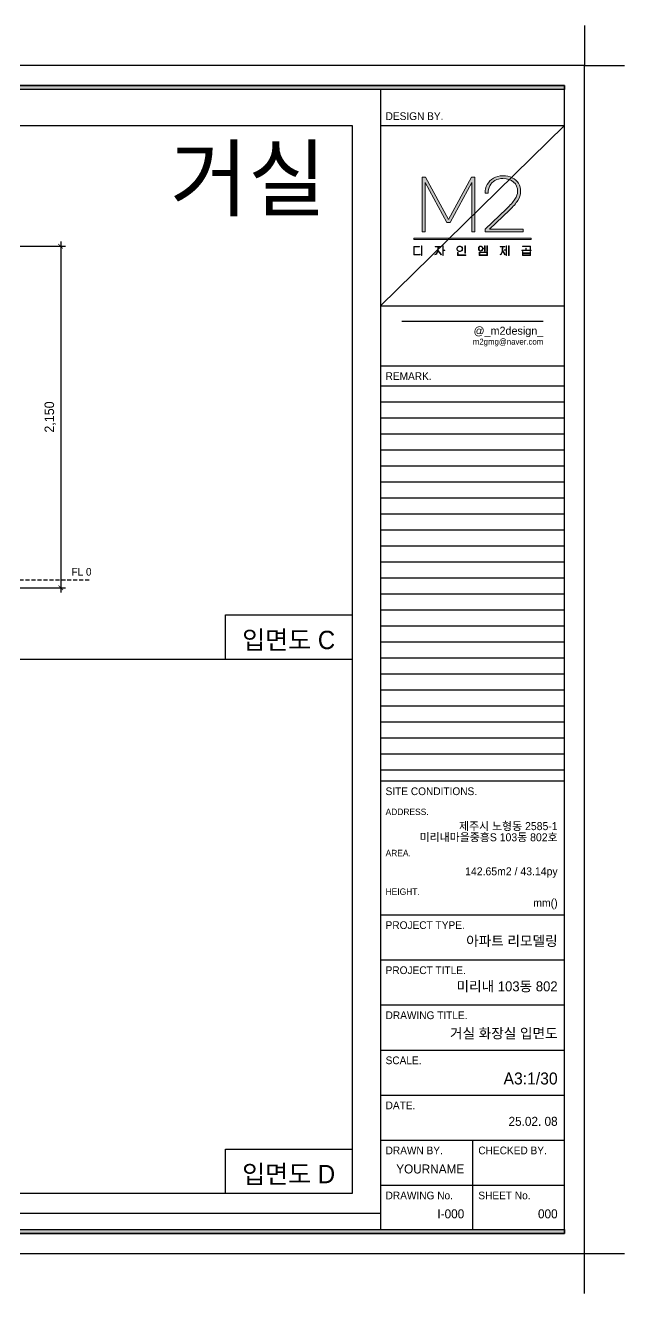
# Model space of a CAD drawing. Header units: millimetres. Extents: x 217202 to 745838, y -6815 to 171372.
# Drawn here: x 346005 to 349778, y -3244 to 4740 of the extents above; entities that cross this region are included whole.
import ezdxf
from ezdxf.enums import TextEntityAlignment as Align

# ---------------------------------------------------------------- set-up
doc = ezdxf.new("R2010")
doc.units = ezdxf.units.MM
doc.header["$PDMODE"] = 3
doc.linetypes.add('HIDDEN', pattern=[0.375, 0.25, -0.125])
doc.layers.get('DEFPOINTS').update_dxf_attribs({"color": 248})
for name, color, linetype in [('06-FUR', 6, 'Continuous'), ('_U+B808_U+C774_U+C5B4 2', 7, 'Continuous'), ('C-WALL1', 2, 'Continuous'), ('FORM(YOURNAME)-1', 1, 'Continuous'), ('FORM(YOURNAME)-11', 1, 'Continuous'), ('도면층4', 4, 'Continuous')]:
    doc.layers.add(name, color=color, linetype=linetype)
doc.styles.add('HY 울릉도 L', font='')
doc.styles.add('YOURNAME', font='HY울릉도M.TTF')
doc.styles.add('코레일둥고', font='Korail_Round_Gothic_Medium.ttf')
doc.styles.get('HY 울릉도 L').set_extended_font_data('HY울릉도L')
doc.dimstyles.new('30', dxfattribs={"dimscale": 30, "dimtxt": 2, "dimasz": 1, "dimexe": 1, "dimexo": 1, "dimgap": 1, "dimtad": 1, "dimdec": 0, "dimrnd": 0.05, "dimdsep": 46, "dimlunit": 6, "dimtxsty": 'HY 울릉도 L', "dimblk": 'ARCHTICK', "dimcen": 2.5, "dimdle": 1, "dimclrd": 133, "dimclre": 133, "dimclrt": 30, "dimadec": 0, "dimazin": 0, "dimtfac": 1, "dimtdec": 0, "dimtix": 1, "dimtmove": 2, "dimatfit": 3, "dimldrblk": 'ARCHTICK', "dimfxl": 1, "dimlwd": -1, "dimlwe": -1, "dimarcsym": 0})

# ---------------------------------------------------------------- blocks, each defined once
blk = doc.blocks.new('block 34')
at = {"layer": '_U+B808_U+C774_U+C5B4 2'}
h = blk.add_hatch(color=35, dxfattribs=at)
h.dxf.hatch_style = 2
h.paths.add_polyline_path([(674.6, -105.53), (675.73, -105.53), (683.42, -119.69), (691.1, -105.53), (692.22, -105.53), (692.22, -123.82), (691.22, -123.82), (691.22, -107.31), (683.97, -120.67), (682.84, -120.67), (675.59, -107.31), (675.59, -123.82), (674.6, -123.82)])
h = blk.add_hatch(color=35, dxfattribs=at)
h.dxf.hatch_style = 2
edge = h.paths.add_edge_path()
edge.add_spline(control_points=[(704.68, -105.78), (705.57, -106.21), (706.25, -106.83), (706.73, -107.63), (707.21, -108.43), (707.45, -109.38), (707.45, -110.46), (707.45, -111.43), (707.14, -112.39), (706.53, -113.34), (705.92, -114.29), (704.98, -115.38), (703.7, -116.62), (703.7, -116.62), (697.12, -122.91), (697.12, -122.91), (697.12, -122.91), (708.26, -122.91), (708.26, -122.91), (708.26, -122.91), (708.26, -123.82), (708.26, -123.82), (708.26, -123.82), (695.66, -123.82), (695.66, -123.82), (695.66, -123.82), (695.66, -122.91), (695.66, -122.91), (695.66, -122.91), (702.73, -116.15), (702.73, -116.15), (703.99, -114.93), (704.93, -113.86), (705.54, -112.95), (706.15, -112.03), (706.45, -111.2), (706.45, -110.46), (706.45, -109.07), (706.01, -107.98), (705.12, -107.2), (704.23, -106.42), (703.05, -106.03), (701.57, -106.03), (700.53, -106.03), (699.64, -106.26), (698.89, -106.71), (698.15, -107.15), (697.57, -107.75), (697.18, -108.5), (696.79, -109.25), (696.59, -110.06), (696.59, -110.94), (696.59, -110.94), (695.59, -110.94), (695.59, -110.94), (695.59, -109.89), (695.83, -108.93), (696.3, -108.05), (696.77, -107.17), (697.46, -106.46), (698.36, -105.93), (699.26, -105.4), (700.33, -105.13), (701.57, -105.13), (702.76, -105.13), (703.79, -105.35), (704.68, -105.78)], knot_values=[0, 0, 0, 0, 1, 1, 1, 2, 2, 2, 3, 3, 3, 4, 4, 4, 5, 5, 5, 6, 6, 6, 7, 7, 7, 8, 8, 8, 9, 9, 9, 10, 10, 10, 11, 11, 11, 12, 12, 12, 13, 13, 13, 14, 14, 14, 15, 15, 15, 16, 16, 16, 17, 17, 17, 18, 18, 18, 19, 19, 19, 20, 20, 20, 21, 21, 21, 22, 22, 22, 22], degree=3, periodic=0)
at = {"layer": '_U+B808_U+C774_U+C5B4 2', "lineweight": 0}
blk.add_lwpolyline([(674.6, -105.53), (675.73, -105.53), (683.42, -119.69), (691.1, -105.53), (692.22, -105.53), (692.22, -123.82), (691.22, -123.82), (691.22, -107.31), (683.97, -120.67), (682.84, -120.67), (675.59, -107.31), (675.59, -123.82), (674.6, -123.82), (674.6, -105.53)], dxfattribs=at)
blk.add_open_spline([(704.68, -105.78), (705.57, -106.21), (706.25, -106.83), (706.73, -107.63), (707.21, -108.43), (707.45, -109.38), (707.45, -110.46), (707.45, -111.43), (707.14, -112.39), (706.53, -113.34), (705.92, -114.29), (704.98, -115.38), (703.7, -116.62), (703.7, -116.62), (697.12, -122.91), (697.12, -122.91), (697.12, -122.91), (708.26, -122.91), (708.26, -122.91), (708.26, -122.91), (708.26, -123.82), (708.26, -123.82), (708.26, -123.82), (695.66, -123.82), (695.66, -123.82), (695.66, -123.82), (695.66, -122.91), (695.66, -122.91), (695.66, -122.91), (702.73, -116.15), (702.73, -116.15), (703.99, -114.93), (704.93, -113.86), (705.54, -112.95), (706.15, -112.03), (706.45, -111.2), (706.45, -110.46), (706.45, -109.07), (706.01, -107.98), (705.12, -107.2), (704.23, -106.42), (703.05, -106.03), (701.57, -106.03), (700.53, -106.03), (699.64, -106.26), (698.89, -106.71), (698.15, -107.15), (697.57, -107.75), (697.18, -108.5), (696.79, -109.25), (696.59, -110.06), (696.59, -110.94), (696.59, -110.94), (695.59, -110.94), (695.59, -110.94), (695.59, -109.89), (695.83, -108.93), (696.3, -108.05), (696.77, -107.17), (697.46, -106.46), (698.36, -105.93), (699.26, -105.4), (700.33, -105.13), (701.57, -105.13), (702.76, -105.13), (703.79, -105.35), (704.68, -105.78)], degree=3, knots=[0, 0, 0, 0, 1, 1, 1, 2, 2, 2, 3, 3, 3, 4, 4, 4, 5, 5, 5, 6, 6, 6, 7, 7, 7, 8, 8, 8, 9, 9, 9, 10, 10, 10, 11, 11, 11, 12, 12, 12, 13, 13, 13, 14, 14, 14, 15, 15, 15, 16, 16, 16, 17, 17, 17, 18, 18, 18, 19, 19, 19, 20, 20, 20, 21, 21, 21, 22, 22, 22, 22], dxfattribs=at)
blk = doc.blocks.new('block 35')
at = {"layer": '_U+B808_U+C774_U+C5B4 2'}
h = blk.add_hatch(color=35, dxfattribs=at)
h.dxf.hatch_style = 2
edge = h.paths.add_edge_path()
edge.add_spline(control_points=[(673.72, -128.8), (673.72, -128.8), (672, -128.8), (672, -128.8), (672, -128.8), (672, -131.36), (672, -131.36), (672, -131.36), (673.14, -131.36), (673.14, -131.36), (673.29, -131.36), (673.44, -131.34), (673.6, -131.31), (673.75, -131.28), (673.88, -131.24), (673.98, -131.2), (673.98, -131.2), (673.98, -131.35), (673.98, -131.35), (673.88, -131.4), (673.75, -131.44), (673.6, -131.47), (673.45, -131.49), (673.3, -131.51), (673.14, -131.51), (673.14, -131.51), (671.83, -131.51), (671.83, -131.51), (671.83, -131.51), (671.83, -128.65), (671.83, -128.65), (671.83, -128.65), (673.72, -128.65), (673.72, -128.65), (673.72, -128.65), (673.72, -128.8), (673.72, -128.8)], knot_values=[0, 0, 0, 0, 1, 1, 1, 2, 2, 2, 3, 3, 3, 4, 4, 4, 5, 5, 5, 6, 6, 6, 7, 7, 7, 8, 8, 8, 9, 9, 9, 10, 10, 10, 11, 11, 11, 12, 12, 12, 12], degree=3, periodic=0)
h.paths.add_polyline_path([(674.54, -131.73), (674.38, -131.74), (674.38, -128.5), (674.54, -128.5)])
h = blk.add_hatch(color=35, dxfattribs=at)
h.dxf.hatch_style = 2
edge = h.paths.add_edge_path()
edge.add_spline(control_points=[(679.96, -130.01), (679.96, -130.01), (681.09, -131.37), (681.09, -131.37), (681.09, -131.37), (680.96, -131.47), (680.96, -131.47), (680.96, -131.47), (679.92, -130.19), (679.92, -130.19), (679.82, -130.57), (679.69, -130.87), (679.52, -131.09), (679.35, -131.32), (679.14, -131.46), (678.9, -131.51), (678.9, -131.51), (678.9, -131.36), (678.9, -131.36), (679.11, -131.3), (679.3, -131.16), (679.45, -130.93), (679.6, -130.7), (679.71, -130.39), (679.79, -130.03), (679.86, -129.66), (679.91, -129.25), (679.91, -128.8), (679.91, -128.8), (678.97, -128.8), (678.97, -128.8), (678.97, -128.8), (678.97, -128.65), (678.97, -128.65), (678.97, -128.65), (681, -128.65), (681, -128.65), (681, -128.65), (681, -128.8), (681, -128.8), (681, -128.8), (680.07, -128.8), (680.07, -128.8), (680.06, -129.26), (680.03, -129.66), (679.96, -130.01)], knot_values=[0, 0, 0, 0, 1, 1, 1, 2, 2, 2, 3, 3, 3, 4, 4, 4, 5, 5, 5, 6, 6, 6, 7, 7, 7, 8, 8, 8, 9, 9, 9, 10, 10, 10, 11, 11, 11, 12, 12, 12, 13, 13, 13, 14, 14, 14, 15, 15, 15, 15], degree=3, periodic=0)
h.paths.add_polyline_path([(682.21, -130.06), (681.69, -130.06), (681.69, -131.73), (681.54, -131.73), (681.54, -128.5), (681.69, -128.5), (681.69, -129.92), (682.21, -129.92)])
h = blk.add_hatch(color=35, dxfattribs=at)
h.dxf.hatch_style = 2
edge = h.paths.add_edge_path()
edge.add_spline(control_points=[(687.69, -128.68), (687.84, -128.76), (687.95, -128.87), (688.03, -129.01), (688.11, -129.15), (688.15, -129.3), (688.15, -129.47), (688.15, -129.64), (688.11, -129.8), (688.03, -129.94), (687.95, -130.08), (687.84, -130.19), (687.69, -130.27), (687.54, -130.35), (687.36, -130.39), (687.15, -130.39), (686.95, -130.39), (686.77, -130.35), (686.62, -130.27), (686.47, -130.19), (686.36, -130.08), (686.28, -129.94), (686.2, -129.8), (686.16, -129.64), (686.16, -129.47), (686.16, -129.3), (686.2, -129.15), (686.28, -129.01), (686.36, -128.87), (686.47, -128.76), (686.62, -128.68), (686.77, -128.6), (686.95, -128.56), (687.15, -128.56), (687.36, -128.56), (687.54, -128.6), (687.69, -128.68)], knot_values=[0, 0, 0, 0, 1, 1, 1, 2, 2, 2, 3, 3, 3, 4, 4, 4, 5, 5, 5, 6, 6, 6, 7, 7, 7, 8, 8, 8, 9, 9, 9, 10, 10, 10, 11, 11, 11, 12, 12, 12, 12], degree=3, periodic=0)
edge = h.paths.add_edge_path()
edge.add_spline(control_points=[(686.72, -128.79), (686.59, -128.86), (686.49, -128.95), (686.43, -129.07), (686.36, -129.18), (686.32, -129.32), (686.32, -129.47), (686.32, -129.63), (686.36, -129.76), (686.43, -129.88), (686.49, -130), (686.59, -130.09), (686.72, -130.15), (686.84, -130.22), (686.99, -130.25), (687.15, -130.25), (687.32, -130.25), (687.46, -130.22), (687.59, -130.15), (687.72, -130.09), (687.81, -130), (687.88, -129.88), (687.95, -129.76), (687.98, -129.63), (687.98, -129.47), (687.98, -129.32), (687.95, -129.18), (687.88, -129.07), (687.81, -128.95), (687.72, -128.86), (687.59, -128.79), (687.46, -128.73), (687.32, -128.7), (687.15, -128.7), (686.99, -128.7), (686.84, -128.73), (686.72, -128.79)], knot_values=[0, 0, 0, 0, 1, 1, 1, 2, 2, 2, 3, 3, 3, 4, 4, 4, 5, 5, 5, 6, 6, 6, 7, 7, 7, 8, 8, 8, 9, 9, 9, 10, 10, 10, 11, 11, 11, 12, 12, 12, 12], degree=3, periodic=0)
h.paths.add_polyline_path([(686.6, -131.51), (689.15, -131.51), (689.15, -131.66), (686.44, -131.66), (686.44, -130.66), (686.6, -130.66)])
h.paths.add_polyline_path([(689.03, -130.91), (688.87, -130.91), (688.87, -128.5), (689.03, -128.5)])
h = blk.add_hatch(color=35, dxfattribs=at)
h.dxf.hatch_style = 2
edge = h.paths.add_edge_path()
edge.add_spline(control_points=[(694.67, -130), (694.55, -130.16), (694.37, -130.23), (694.14, -130.23), (693.91, -130.23), (693.73, -130.16), (693.61, -130), (693.48, -129.84), (693.42, -129.64), (693.42, -129.39), (693.42, -129.14), (693.48, -128.94), (693.61, -128.78), (693.73, -128.62), (693.91, -128.54), (694.14, -128.54), (694.35, -128.54), (694.51, -128.61), (694.63, -128.74), (694.75, -128.87), (694.83, -129.04), (694.85, -129.25), (694.85, -129.25), (695.45, -129.25), (695.45, -129.25), (695.45, -129.25), (695.45, -128.52), (695.45, -128.52), (695.45, -128.52), (695.61, -128.52), (695.61, -128.52), (695.61, -128.52), (695.61, -130.29), (695.61, -130.29), (695.61, -130.29), (695.45, -130.29), (695.45, -130.29), (695.45, -130.29), (695.45, -129.4), (695.45, -129.4), (695.45, -129.4), (694.86, -129.4), (694.86, -129.4), (694.85, -129.64), (694.79, -129.85), (694.67, -130)], knot_values=[0, 0, 0, 0, 1, 1, 1, 2, 2, 2, 3, 3, 3, 4, 4, 4, 5, 5, 5, 6, 6, 6, 7, 7, 7, 8, 8, 8, 9, 9, 9, 10, 10, 10, 11, 11, 11, 12, 12, 12, 13, 13, 13, 14, 14, 14, 15, 15, 15, 15], degree=3, periodic=0)
edge = h.paths.add_edge_path()
edge.add_spline(control_points=[(693.73, -129.9), (693.83, -130.03), (693.97, -130.09), (694.14, -130.09), (694.31, -130.09), (694.45, -130.03), (694.55, -129.9), (694.65, -129.78), (694.7, -129.61), (694.7, -129.39), (694.7, -129.17), (694.65, -129), (694.55, -128.87), (694.45, -128.75), (694.31, -128.69), (694.14, -128.69), (693.97, -128.69), (693.83, -128.75), (693.73, -128.87), (693.63, -129), (693.58, -129.17), (693.58, -129.39), (693.58, -129.61), (693.63, -129.78), (693.73, -129.9)], knot_values=[0, 0, 0, 0, 1, 1, 1, 2, 2, 2, 3, 3, 3, 4, 4, 4, 5, 5, 5, 6, 6, 6, 7, 7, 7, 8, 8, 8, 8], degree=3, periodic=0)
h.paths.add_polyline_path([(693.69, -130.55), (696.36, -130.55), (696.36, -131.66), (693.69, -131.66)])
h.paths.add_polyline_path([(693.85, -131.51), (696.2, -131.51), (696.2, -130.7), (693.85, -130.7)])
h.paths.add_polyline_path([(696.36, -128.5), (696.36, -130.32), (696.2, -130.32), (696.2, -128.5)])
h = blk.add_hatch(color=35, dxfattribs=at)
h.dxf.hatch_style = 2
edge = h.paths.add_edge_path()
edge.add_spline(control_points=[(701.46, -129.93), (701.46, -129.93), (702.28, -131.39), (702.28, -131.39), (702.28, -131.39), (702.15, -131.47), (702.15, -131.47), (702.15, -131.47), (701.43, -130.17), (701.43, -130.17), (701.3, -130.94), (701.03, -131.39), (700.63, -131.51), (700.63, -131.51), (700.63, -131.35), (700.63, -131.35), (700.88, -131.26), (701.06, -130.99), (701.18, -130.55), (701.3, -130.1), (701.37, -129.52), (701.37, -128.8), (701.37, -128.8), (700.67, -128.8), (700.67, -128.8), (700.67, -128.8), (700.67, -128.65), (700.67, -128.65), (700.67, -128.65), (702.19, -128.65), (702.19, -128.65), (702.19, -128.65), (702.19, -128.8), (702.19, -128.8), (702.19, -128.8), (701.53, -128.8), (701.53, -128.8), (701.52, -129.25), (701.5, -129.63), (701.46, -129.93)], knot_values=[0, 0, 0, 0, 1, 1, 1, 2, 2, 2, 3, 3, 3, 4, 4, 4, 5, 5, 5, 6, 6, 6, 7, 7, 7, 8, 8, 8, 9, 9, 9, 10, 10, 10, 11, 11, 11, 12, 12, 12, 13, 13, 13, 13], degree=3, periodic=0)
h.paths.add_polyline_path([(702.59, -128.52), (702.75, -128.52), (702.75, -131.68), (702.59, -131.68), (702.59, -129.95), (702, -129.95), (702, -129.8), (702.59, -129.8)])
h.paths.add_polyline_path([(703.61, -128.5), (703.61, -131.73), (703.45, -131.73), (703.45, -128.5)])
h = blk.add_hatch(color=35, dxfattribs=at)
h.dxf.hatch_style = 2
h.paths.add_polyline_path([(711.02, -129.93), (711.02, -130.07), (707.82, -130.07), (707.82, -129.93), (709.16, -129.93), (709.16, -129.2), (709.32, -129.2), (709.32, -129.93)])
h.paths.add_polyline_path([(710.61, -128.72), (708.07, -128.72), (708.07, -128.57), (710.77, -128.57), (710.77, -129.64), (710.61, -129.64)])
h.paths.add_polyline_path([(710.61, -130.36), (710.77, -130.36), (710.77, -131.66), (708.08, -131.66), (708.08, -130.36), (708.24, -130.36), (708.24, -130.83), (710.61, -130.83)])
h.paths.add_polyline_path([(710.61, -131.52), (710.61, -130.97), (708.24, -130.97), (708.24, -131.52)])
at = {"layer": '_U+B808_U+C774_U+C5B4 2', "lineweight": 0}
for points in [[(674.54, -131.73), (674.38, -131.74), (674.38, -128.5), (674.54, -128.5), (674.54, -131.73)], [(682.21, -130.06), (681.69, -130.06), (681.69, -131.73), (681.54, -131.73), (681.54, -128.5), (681.69, -128.5), (681.69, -129.92), (682.21, -129.92), (682.21, -130.06)], [(686.6, -131.51), (689.15, -131.51), (689.15, -131.66), (686.44, -131.66), (686.44, -130.66), (686.6, -130.66), (686.6, -131.51)], [(689.03, -130.91), (688.87, -130.91), (688.87, -128.5), (689.03, -128.5), (689.03, -130.91)], [(693.69, -130.55), (696.36, -130.55), (696.36, -131.66), (693.69, -131.66), (693.69, -130.55)], [(693.85, -131.51), (696.2, -131.51), (696.2, -130.7), (693.85, -130.7), (693.85, -131.51)], [(696.36, -128.5), (696.36, -130.32), (696.2, -130.32), (696.2, -128.5), (696.36, -128.5)], [(702.59, -128.52), (702.75, -128.52), (702.75, -131.68), (702.59, -131.68), (702.59, -129.95), (702, -129.95), (702, -129.8), (702.59, -129.8), (702.59, -128.52)], [(703.61, -128.5), (703.61, -131.73), (703.45, -131.73), (703.45, -128.5), (703.61, -128.5)], [(711.02, -129.93), (711.02, -130.07), (707.82, -130.07), (707.82, -129.93), (709.16, -129.93), (709.16, -129.2), (709.32, -129.2), (709.32, -129.93), (711.02, -129.93)], [(710.61, -128.72), (708.07, -128.72), (708.07, -128.57), (710.77, -128.57), (710.77, -129.64), (710.61, -129.64), (710.61, -128.72)], [(710.61, -130.36), (710.77, -130.36), (710.77, -131.66), (708.08, -131.66), (708.08, -130.36), (708.24, -130.36), (708.24, -130.83), (710.61, -130.83), (710.61, -130.36)], [(710.61, -131.52), (710.61, -130.97), (708.24, -130.97), (708.24, -131.52), (710.61, -131.52)]]:
    blk.add_lwpolyline(points, dxfattribs=at)
for points, knots in [([(673.72, -128.8), (673.72, -128.8), (672, -128.8), (672, -128.8), (672, -128.8), (672, -131.36), (672, -131.36), (672, -131.36), (673.14, -131.36), (673.14, -131.36), (673.29, -131.36), (673.44, -131.34), (673.6, -131.31), (673.75, -131.28), (673.88, -131.24), (673.98, -131.2), (673.98, -131.2), (673.98, -131.35), (673.98, -131.35), (673.88, -131.4), (673.75, -131.44), (673.6, -131.47), (673.45, -131.49), (673.3, -131.51), (673.14, -131.51), (673.14, -131.51), (671.83, -131.51), (671.83, -131.51), (671.83, -131.51), (671.83, -128.65), (671.83, -128.65), (671.83, -128.65), (673.72, -128.65), (673.72, -128.65), (673.72, -128.65), (673.72, -128.8), (673.72, -128.8)], [0, 0, 0, 0, 1, 1, 1, 2, 2, 2, 3, 3, 3, 4, 4, 4, 5, 5, 5, 6, 6, 6, 7, 7, 7, 8, 8, 8, 9, 9, 9, 10, 10, 10, 11, 11, 11, 12, 12, 12, 12]), ([(679.96, -130.01), (679.96, -130.01), (681.09, -131.37), (681.09, -131.37), (681.09, -131.37), (680.96, -131.47), (680.96, -131.47), (680.96, -131.47), (679.92, -130.19), (679.92, -130.19), (679.82, -130.57), (679.69, -130.87), (679.52, -131.09), (679.35, -131.32), (679.14, -131.46), (678.9, -131.51), (678.9, -131.51), (678.9, -131.36), (678.9, -131.36), (679.11, -131.3), (679.3, -131.16), (679.45, -130.93), (679.6, -130.7), (679.71, -130.39), (679.79, -130.03), (679.86, -129.66), (679.91, -129.25), (679.91, -128.8), (679.91, -128.8), (678.97, -128.8), (678.97, -128.8), (678.97, -128.8), (678.97, -128.65), (678.97, -128.65), (678.97, -128.65), (681, -128.65), (681, -128.65), (681, -128.65), (681, -128.8), (681, -128.8), (681, -128.8), (680.07, -128.8), (680.07, -128.8), (680.06, -129.26), (680.03, -129.66), (679.96, -130.01)], [0, 0, 0, 0, 1, 1, 1, 2, 2, 2, 3, 3, 3, 4, 4, 4, 5, 5, 5, 6, 6, 6, 7, 7, 7, 8, 8, 8, 9, 9, 9, 10, 10, 10, 11, 11, 11, 12, 12, 12, 13, 13, 13, 14, 14, 14, 15, 15, 15, 15]), ([(687.69, -128.68), (687.84, -128.76), (687.95, -128.87), (688.03, -129.01), (688.11, -129.15), (688.15, -129.3), (688.15, -129.47), (688.15, -129.64), (688.11, -129.8), (688.03, -129.94), (687.95, -130.08), (687.84, -130.19), (687.69, -130.27), (687.54, -130.35), (687.36, -130.39), (687.15, -130.39), (686.95, -130.39), (686.77, -130.35), (686.62, -130.27), (686.47, -130.19), (686.36, -130.08), (686.28, -129.94), (686.2, -129.8), (686.16, -129.64), (686.16, -129.47), (686.16, -129.3), (686.2, -129.15), (686.28, -129.01), (686.36, -128.87), (686.47, -128.76), (686.62, -128.68), (686.77, -128.6), (686.95, -128.56), (687.15, -128.56), (687.36, -128.56), (687.54, -128.6), (687.69, -128.68)], [0, 0, 0, 0, 1, 1, 1, 2, 2, 2, 3, 3, 3, 4, 4, 4, 5, 5, 5, 6, 6, 6, 7, 7, 7, 8, 8, 8, 9, 9, 9, 10, 10, 10, 11, 11, 11, 12, 12, 12, 12]), ([(686.72, -128.79), (686.59, -128.86), (686.49, -128.95), (686.43, -129.07), (686.36, -129.18), (686.32, -129.32), (686.32, -129.47), (686.32, -129.63), (686.36, -129.76), (686.43, -129.88), (686.49, -130), (686.59, -130.09), (686.72, -130.15), (686.84, -130.22), (686.99, -130.25), (687.15, -130.25), (687.32, -130.25), (687.46, -130.22), (687.59, -130.15), (687.72, -130.09), (687.81, -130), (687.88, -129.88), (687.95, -129.76), (687.98, -129.63), (687.98, -129.47), (687.98, -129.32), (687.95, -129.18), (687.88, -129.07), (687.81, -128.95), (687.72, -128.86), (687.59, -128.79), (687.46, -128.73), (687.32, -128.7), (687.15, -128.7), (686.99, -128.7), (686.84, -128.73), (686.72, -128.79)], [0, 0, 0, 0, 1, 1, 1, 2, 2, 2, 3, 3, 3, 4, 4, 4, 5, 5, 5, 6, 6, 6, 7, 7, 7, 8, 8, 8, 9, 9, 9, 10, 10, 10, 11, 11, 11, 12, 12, 12, 12]), ([(694.67, -130), (694.55, -130.16), (694.37, -130.23), (694.14, -130.23), (693.91, -130.23), (693.73, -130.16), (693.61, -130), (693.48, -129.84), (693.42, -129.64), (693.42, -129.39), (693.42, -129.14), (693.48, -128.94), (693.61, -128.78), (693.73, -128.62), (693.91, -128.54), (694.14, -128.54), (694.35, -128.54), (694.51, -128.61), (694.63, -128.74), (694.75, -128.87), (694.83, -129.04), (694.85, -129.25), (694.85, -129.25), (695.45, -129.25), (695.45, -129.25), (695.45, -129.25), (695.45, -128.52), (695.45, -128.52), (695.45, -128.52), (695.61, -128.52), (695.61, -128.52), (695.61, -128.52), (695.61, -130.29), (695.61, -130.29), (695.61, -130.29), (695.45, -130.29), (695.45, -130.29), (695.45, -130.29), (695.45, -129.4), (695.45, -129.4), (695.45, -129.4), (694.86, -129.4), (694.86, -129.4), (694.85, -129.64), (694.79, -129.85), (694.67, -130)], [0, 0, 0, 0, 1, 1, 1, 2, 2, 2, 3, 3, 3, 4, 4, 4, 5, 5, 5, 6, 6, 6, 7, 7, 7, 8, 8, 8, 9, 9, 9, 10, 10, 10, 11, 11, 11, 12, 12, 12, 13, 13, 13, 14, 14, 14, 15, 15, 15, 15]), ([(693.73, -129.9), (693.83, -130.03), (693.97, -130.09), (694.14, -130.09), (694.31, -130.09), (694.45, -130.03), (694.55, -129.9), (694.65, -129.78), (694.7, -129.61), (694.7, -129.39), (694.7, -129.17), (694.65, -129), (694.55, -128.87), (694.45, -128.75), (694.31, -128.69), (694.14, -128.69), (693.97, -128.69), (693.83, -128.75), (693.73, -128.87), (693.63, -129), (693.58, -129.17), (693.58, -129.39), (693.58, -129.61), (693.63, -129.78), (693.73, -129.9)], [0, 0, 0, 0, 1, 1, 1, 2, 2, 2, 3, 3, 3, 4, 4, 4, 5, 5, 5, 6, 6, 6, 7, 7, 7, 8, 8, 8, 8]), ([(701.46, -129.93), (701.46, -129.93), (702.28, -131.39), (702.28, -131.39), (702.28, -131.39), (702.15, -131.47), (702.15, -131.47), (702.15, -131.47), (701.43, -130.17), (701.43, -130.17), (701.3, -130.94), (701.03, -131.39), (700.63, -131.51), (700.63, -131.51), (700.63, -131.35), (700.63, -131.35), (700.88, -131.26), (701.06, -130.99), (701.18, -130.55), (701.3, -130.1), (701.37, -129.52), (701.37, -128.8), (701.37, -128.8), (700.67, -128.8), (700.67, -128.8), (700.67, -128.8), (700.67, -128.65), (700.67, -128.65), (700.67, -128.65), (702.19, -128.65), (702.19, -128.65), (702.19, -128.65), (702.19, -128.8), (702.19, -128.8), (702.19, -128.8), (701.53, -128.8), (701.53, -128.8), (701.52, -129.25), (701.5, -129.63), (701.46, -129.93)], [0, 0, 0, 0, 1, 1, 1, 2, 2, 2, 3, 3, 3, 4, 4, 4, 5, 5, 5, 6, 6, 6, 7, 7, 7, 8, 8, 8, 9, 9, 9, 10, 10, 10, 11, 11, 11, 12, 12, 12, 13, 13, 13, 13])]:
    blk.add_open_spline(points, degree=3, knots=knots, dxfattribs=at)
blk = doc.blocks.new('block 33')
at = {"layer": '_U+B808_U+C774_U+C5B4 2'}
for name in ['block 34', 'block 35']:
    blk.add_blockref(name, (0, 0), dxfattribs=at)
blk = doc.blocks.new('block 32')
at = {"layer": '_U+B808_U+C774_U+C5B4 2'}
h = blk.add_hatch(color=35, dxfattribs=at)
h.dxf.hatch_style = 2
h.paths.add_polyline_path([(711.02, -126.32), (671.83, -126.32), (671.83, -125.91), (711.02, -125.91)])
at = {"layer": '_U+B808_U+C774_U+C5B4 2', "lineweight": 0}
blk.add_lwpolyline([(711.02, -126.32), (671.83, -126.32), (671.83, -125.91), (711.02, -125.91), (711.02, -126.32)], dxfattribs=at)
at = {"layer": '_U+B808_U+C774_U+C5B4 2'}
blk.add_blockref('block 33', (0, 0), dxfattribs=at)
blk = doc.blocks.new('FORM-ELEVATION')
at = {"layer": 'FORM(YOURNAME)-11'}
h = blk.add_hatch(color=256, dxfattribs=at)
h.dxf.hatch_style = 1
h.paths.add_polyline_path([(-10309, 35708), (71691, 35708), (71691, 35508), (-10309, 35508)])
h.paths.add_polyline_path([(-10309, -21492), (71691, -21492), (71691, -21692), (-10309, -21692)])
at = {"layer": 'DEFPOINTS', "color": 158}
for p, q in [((62481, 35508), (62481, -21492)), ((62481, 33708), (71691, 33708)), ((62481, 24686), (71691, 33708)), ((62481, 24686), (71691, 24686)), ((62481, 20686), (71691, 20686)), ((62481, 19886), (71691, 19886)), ((62481, 19086), (71691, 19086)), ((62481, 18286), (71691, 18286)), ((62481, 17486), (71691, 17486)), ((62481, 16686), (71691, 16686)), ((62481, 15886), (71691, 15886)), ((62481, 15086), (71691, 15086)), ((62481, 14286), (71691, 14286)), ((62481, 13486), (71691, 13486)), ((62481, 12686), (71691, 12686)), ((62481, 11886), (71691, 11886)), ((62481, 11086), (71691, 11086)), ((62481, 10286), (71691, 10286)), ((62481, 9486), (71691, 9486)), ((62481, 8686), (71691, 8686)), ((62481, 7886), (71691, 7886)), ((62481, 7086), (71691, 7086)), ((62481, 6286), (71691, 6286)), ((62481, 5486), (71691, 5486)), ((62481, 4686), (71691, 4686)), ((62481, 3886), (71691, 3886)), ((62481, 3086), (71691, 3086)), ((62481, 2286), (71691, 2286)), ((62481, 1486), (71691, 1486)), ((62481, -20692), (-10309, -20692))]:
    blk.add_line(p, q, dxfattribs=at)
at = {"layer": 'DEFPOINTS', "color": 1}
for points in [[(72691, 38708), (72691, 36708), (74691, 36708)], [(72691, -24692), (72691, -22692), (74691, -22692)]]:
    blk.add_lwpolyline(points, dxfattribs=at)
at = {"layer": 'DEFPOINTS', "color": 158}
for points in [[(-10309, -21692), (71691, -21692), (71691, 35708), (-10309, 35708)], [(-8309, 33708), (61071, 33708), (61071, -19692), (-8309, -19692)]]:
    blk.add_lwpolyline(points, close=True, dxfattribs=at)
at = {"layer": 'FORM(YOURNAME)-11', "color": 251}
blk.add_line((63550, 23916), (70622, 23916), dxfattribs=at)
at = {"layer": 'FORM(YOURNAME)-11', "color": 14}
for p, q in [((62481, 21686), (71691, 21686)), ((62481, 937), (71691, 937)), ((62481, -5756), (71691, -5756)), ((62481, -8009), (71691, -8009)), ((62481, -10261), (71691, -10261)), ((62481, -12514), (71691, -12514)), ((62481, -14766), (71691, -14766)), ((62481, -17019), (71691, -17019)), ((67086, -17019), (67086, -21492)), ((62481, -19271), (71691, -19271))]:
    blk.add_line(p, q, dxfattribs=at)
at = {"layer": 'FORM(YOURNAME)-11', "color": 250}
blk.add_lwpolyline([(-11309, -22692), (72691, -22692), (72691, 36708), (-11309, 36708)], close=True, dxfattribs=at)
at = {"layer": 'FORM(YOURNAME)-11'}
for points in [[(-10309, 35708), (71691, 35708), (71691, 35508), (-10309, 35508)], [(-10309, -21492), (71691, -21492), (71691, -21692), (-10309, -21692)]]:
    blk.add_lwpolyline(points, close=True, dxfattribs=at)
at = {"layer": '_U+B808_U+C774_U+C5B4 2', "xscale": 150, "yscale": 150, "zscale": 150}
blk.add_blockref('block 32', (-36628, 46957), dxfattribs=at)
at = {"layer": 'FORM(YOURNAME)-11', "color": 14, "style": 'YOURNAME'}
for s, height, p in [('DESIGN BY.', 386.1, (62739, 34170)), ('REMARK.', 386.1, (62739, 21172)), ('SITE CONDITIONS.', 386.14, (62739, 422)), ('PROJECT TYPE.', 386.14, (62739, -6271)), ('PROJECT TITLE.', 386.14, (62739, -8524)), ('DRAWING TITLE.', 386.14, (62739, -10776)), ('SCALE.', 386.1, (62739, -13029)), ('DATE.', 386.1, (62739, -15281)), ('DRAWN BY.', 386.1, (62739, -17534)), ('CHECKED BY.', 386.14, (67376, -17534)), ('DRAWING No.', 386.14, (62739, -19786)), ('SHEET No.', 386.1, (67376, -19786))]:
    blk.add_text(s, height=height, dxfattribs=at).set_placement(p, align=Align.MIDDLE_LEFT)
for s, height, width, p in [('@_m2design_', 400, 1.03, (70622, 23242)), ('m2gmg@naver.com', 300, 0.995, (70622, 22747))]:
    blk.add_text(s, height=height, dxfattribs=dict(at, width=width)).set_placement(p, align=Align.RIGHT)
at = {"layer": 'FORM(YOURNAME)-11', "color": 251, "style": 'YOURNAME'}
for s, p in [('ADDRESS.', (62739, -608)), ('AREA.', (62739, -2667)), ('HEIGHT.', (62739, -4598))]:
    blk.add_text(s, height=321.8, dxfattribs=at).set_placement(p, align=Align.MIDDLE_LEFT)
at = {"layer": 'FORM(YOURNAME)-11', "color": 3, "style": 'YOURNAME'}
for tag, height, p in [('1', 450, (71041, -1219)), ('2', 450, (71041, -1863)), ('3', 450, (71041, -3150)), ('4', 450, (71041, -5081)), ('5', 515, (71041, -7398)), ('6', 515, (71041, -9650)), ('7', 515, (71041, -11903)), ('8', 515, (71041, -14155)), ('9', 515, (71041, -16408)), ('10', 515, (66791, -18596)), ('11', 515, (71041, -18660)), ('12', 515, (66791, -20848)), ('13', 515, (71041, -20848))]:
    blk.add_attdef(tag, text='', height=height, dxfattribs=at).set_placement(p, align=Align.MIDDLE_RIGHT)
blk = doc.blocks.new('_ArchTick')
at = {"color": 0, "linetype": 'ByBlock', "const_width": 0.15}
blk.add_lwpolyline([(-0.5, -0.5), (0.5, 0.5)], dxfattribs=at)
blk = doc.blocks.new('*D581')
at = {"layer": '06-FUR', "color": 133, "transparency": 16777216}
for p, q in [((346227.3, 3379.5), (346227.3, 1169.5)), ((345925.4, 3349.5), (346257.3, 3349.5)), ((345925.4, 1199.5), (346257.3, 1199.5))]:
    blk.add_line(p, q, dxfattribs=at)
at = {"layer": 'DEFPOINTS', "color": 0, "transparency": 16777216}
for p in [(345895.4, 3349.5), (345895.4, 1199.5), (346227.3, 1199.5)]:
    blk.add_point(p, dxfattribs=at)
at = {"layer": '06-FUR', "color": 133, "transparency": 16777216, "xscale": 30, "yscale": 30, "zscale": 30}
for p, rotation in [((346227.3, 3349.5), 90), ((346227.3, 1199.5), 270)]:
    blk.add_blockref('_ArchTick', p, dxfattribs=dict(at, rotation=rotation))
at = {"layer": '06-FUR', "color": 30, "transparency": 16777216, "insert": (346161.4, 2274.5), "char_height": 60, "attachment_point": 5, "rotation": 90, "style": 'HY 울릉도 L'}
blk.add_mtext('2,150', dxfattribs=at)

msp = doc.modelspace()

# ---------------------------------------------------------------- linework, layer by layer
at = {"layer": 'C-WALL1', "color": 8, "linetype": 'HIDDEN', "ltscale": 100}
msp.add_line((344206.7, 1249.5), (346416.3, 1249.5), dxfattribs=at)
at = {"layer": 'C-WALL1'}
for p, q in [((348063.2, 748), (339326.8, 748)), ((348063.2, -2614), (339326.8, -2614))]:
    msp.add_line(p, q, dxfattribs=at)
for points in [[(348063.2, 748), (347265.6, 748), (347265.6, 1028.6), (348063.2, 1028.6)], [(348063.2, -2614), (347265.6, -2614), (347265.6, -2333.5), (348063.2, -2333.5)]]:
    msp.add_lwpolyline(points, close=True, dxfattribs=at)

# ---------------------------------------------------------------- block references
at = {"layer": 'FORM(YOURNAME)-1'}
ref = msp.add_blockref('FORM-ELEVATION', (340373, -134.4), dxfattribs=dict(at, xscale=0.12592099337828, yscale=0.12592099337828, zscale=0.12592099337828))
ref.add_attrib('12', 'I-000', dxfattribs={"layer": 'FORM(YOURNAME)-11', "color": 3, "height": 56.66, "style": 'YOURNAME'}).set_placement((348768.3, -2741.3), align=Align.MIDDLE_RIGHT)
ref.add_attrib('13', '000', dxfattribs={"layer": 'FORM(YOURNAME)-11', "color": 3, "height": 56.66, "style": 'YOURNAME'}).set_placement((349356.3, -2741.3), align=Align.MIDDLE_RIGHT)
ref.add_attrib('10', 'YOURNAME', dxfattribs={"layer": 'FORM(YOURNAME)-11', "color": 3, "height": 56.66, "style": 'YOURNAME'}).set_placement((348768.3, -2458.9), align=Align.MIDDLE_RIGHT)
ref.add_attrib('9', '25.02. 08', dxfattribs={"layer": 'FORM(YOURNAME)-11', "color": 3, "height": 56.66, "style": 'YOURNAME'}).set_placement((349356.3, -2159.1), align=Align.MIDDLE_RIGHT)
ref.add_attrib('8', 'A3:1/30', dxfattribs={"layer": 'FORM(YOURNAME)-11', "color": 3, "height": 75.55, "style": 'YOURNAME'}).set_placement((349356.3, -1889.3), align=Align.MIDDLE_RIGHT)
ref.add_attrib('7', '거실 화장실 입면도', dxfattribs={"layer": 'FORM(YOURNAME)-11', "color": 3, "height": 62.96, "style": 'YOURNAME'}).set_placement((349356.3, -1605.3), align=Align.MIDDLE_RIGHT)
ref.add_attrib('6', '미리내 103동 802', dxfattribs={"layer": 'FORM(YOURNAME)-11', "color": 3, "height": 62.96, "style": 'YOURNAME'}).set_placement((349356.3, -1309.2), align=Align.MIDDLE_RIGHT)
ref.add_attrib('5', '아파트 리모델링', dxfattribs={"layer": 'FORM(YOURNAME)-11', "color": 3, "height": 62.96, "style": 'YOURNAME'}).set_placement((349356.3, -1023.4), align=Align.MIDDLE_RIGHT)
ref.add_attrib('1', '제주시 노형동 2585-1', dxfattribs={"layer": 'FORM(YOURNAME)-11', "color": 3, "height": 50.368, "style": 'YOURNAME'}).set_placement((349356.3, -300.8), align=Align.MIDDLE_RIGHT)
ref.add_attrib('2', '미리내마을중흥S 103동 802호', dxfattribs={"layer": 'FORM(YOURNAME)-11', "color": 3, "height": 50.368, "style": 'YOURNAME'}).set_placement((349356.3, -371), align=Align.MIDDLE_RIGHT)
ref.add_attrib('3', '142.65m2 / 43.14py', dxfattribs={"layer": 'FORM(YOURNAME)-11', "color": 3, "height": 50.368, "style": 'YOURNAME'}).set_placement((349356.3, -585.4), align=Align.MIDDLE_RIGHT)
ref.add_attrib('4', 'mm()', dxfattribs={"layer": 'FORM(YOURNAME)-11', "color": 3, "height": 50.37, "style": 'YOURNAME'}).set_placement((349356.3, -783.6), align=Align.MIDDLE_RIGHT)

# ---------------------------------------------------------------- texts
at = {"layer": 'C-WALL1', "style": '코레일둥고'}
for s, height, p in [('거실', 392.41, (346915, 3972.5)), ('입면도 C', 115.46, (347369.8, 928.8)), ('입면도 D', 115.46, (347369.8, -2433.3))]:
    msp.add_text(s, height=height, dxfattribs=at).set_placement(p, align=Align.TOP_LEFT)
at = {"layer": '도면층4', "color": 8, "style": '코레일둥고'}
msp.add_text('FL 0', height=47.92, dxfattribs=at).set_placement((346296, 1276.2))

# ---------------------------------------------------------------- dimensions: what is measured, and where the dimension line sits
at = {"layer": '06-FUR'}
dim = msp.add_linear_dim(base=(346227.3, 1199.5), p1=(345895.4, 3349.5), p2=(345895.4, 1199.5), angle=90, dimstyle='30', override={"dimfxl": 1.25}, dxfattribs=at)
dim.commit()
dim.dimension.update_dxf_attribs({"geometry": '*D581', "text_midpoint": (346161.4, 2274.5)})

doc.saveas('drawing.dxf')
